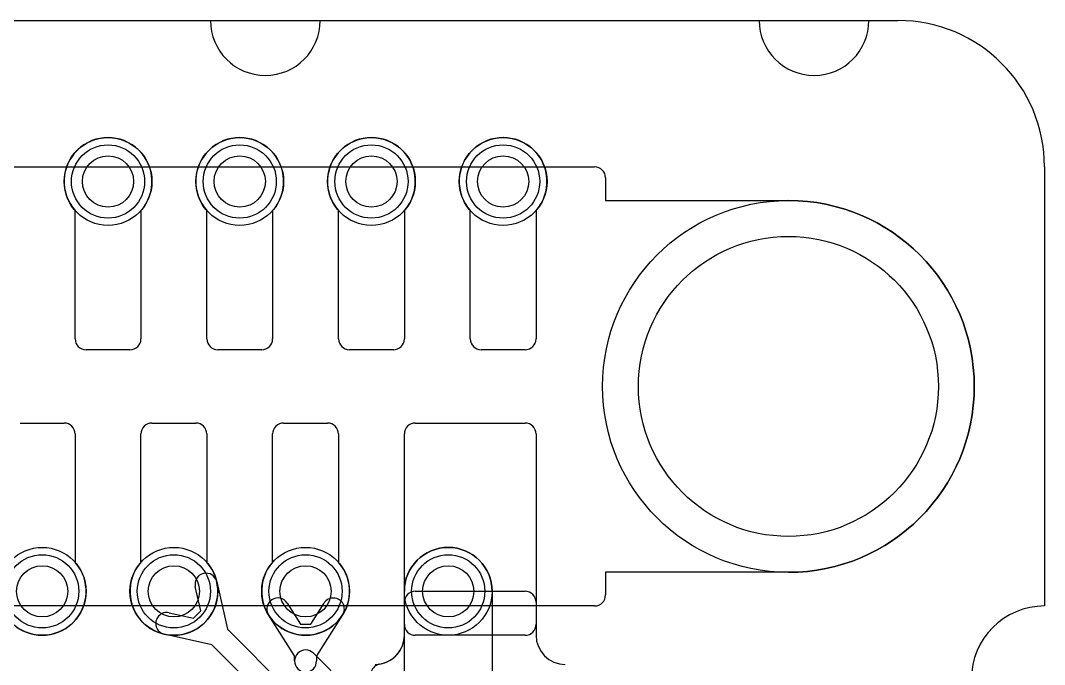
# Model space of a CAD drawing. Extents: x 0 to 23.1, y -0.5 to 20.
# Drawn here: x 14.3 to 21.3, y 15.6 to 20 of the extents above; entities that cross this region are included whole.
import ezdxf

# ---------------------------------------------------------------- set-up
doc = ezdxf.new("R2010")
doc.units = 0
for name, color, linetype in [('Hole', 1, 'CONTINUOUS'), ('L1', 3, 'CONTINUOUS'), ('L2', 3, 'CONTINUOUS'), ('L4', 3, 'CONTINUOUS'), ('Outline', 7, 'CONTINUOUS'), ('PartsArea-A', 111, 'CONTINUOUS'), ('PartsArea-B', 111, 'CONTINUOUS'), ('Resist-A', 2, 'CONTINUOUS'), ('Resist-B', 2, 'CONTINUOUS')]:
    doc.layers.add(name, color=color, linetype=linetype)

msp = doc.modelspace()

# ---------------------------------------------------------------- linework, layer by layer
at = {"layer": 'Hole'}
for centre, radius in [((14.9, 18.9), 0.175), ((15.8, 18.9), 0.175), ((16.7, 18.9), 0.175), ((17.6, 18.9), 0.175), ((19.55, 17.5), 1.025), ((14.45, 16.1), 0.175), ((15.35, 16.1), 0.175), ((16.25, 16.1), 0.175), ((17.225, 16.1), 0.175)]:
    msp.add_circle(centre, radius, dxfattribs=at)
at = {"layer": 'L1'}
for p, q in [((14.675, 17.825), (14.675, 18.70157)), ((15.125, 18.70157), (15.125, 17.825)), ((15.575, 17.825), (15.575, 18.70157)), ((16.025, 18.70157), (16.025, 17.825)), ((16.475, 17.825), (16.475, 18.70157)), ((16.925, 18.70157), (16.925, 17.825)), ((17.375, 17.825), (17.375, 18.70157)), ((17.825, 18.70157), (17.825, 17.825)), ((15.05, 17.75), (14.75, 17.75)), ((15.95, 17.75), (15.65, 17.75)), ((16.85, 17.75), (16.55, 17.75)), ((17.75, 17.75), (17.45, 17.75)), ((14.3, 17.25), (14.6, 17.25)), ((15.2, 17.25), (15.5, 17.25)), ((16.1, 17.25), (16.4, 17.25)), ((17, 17.25), (17.75, 17.25)), ((14.675, 17.175), (14.675, 16.29843)), ((15.125, 16.29843), (15.125, 17.175)), ((15.575, 17.175), (15.575, 16.29843)), ((16.025, 16.29843), (16.025, 17.175)), ((16.475, 17.175), (16.475, 16.29843)), ((16.925, 15.875), (16.925, 17.175)), ((17.825, 17.175), (17.825, 15.875)), ((15.53371, 15.96588), (15.49639, 16.13273)), ((15.64277, 16.16547), (15.71542, 15.84064)), ((16.99997, 16.1), (17.75003, 16.1)), ((15.48412, 15.91629), (15.53371, 15.96588)), ((16.12335, 16.01964), (16.21495, 15.87526)), ((16.28505, 15.87526), (16.37665, 16.01964)), ((16.925, 15.8), (16.925, 16.02503)), ((17.825, 16.02503), (17.825, 15.8)), ((15.31727, 15.95361), (15.48412, 15.91629)), ((16.175, 15.65822), (15.99669, 15.93928)), ((16.50331, 15.93928), (16.325, 15.65822)), ((15.71542, 15.84064), (16.92803, 14.62803)), ((16.21495, 15.87526), (16.28505, 15.87526)), ((15.60936, 15.73458), (15.28453, 15.80723)), ((17.75, 15.8), (17, 15.8)), ((16.82197, 14.52197), (15.60936, 15.73458)), ((16.30303, 15.67729), (17.57803, 14.40229)), ((16.175, 15.62426), (16.175, 15.65822)), ((16.325, 15.65822), (16.325, 15.62426))]:
    msp.add_line(p, q, dxfattribs=at)
for centre in [(14.9, 18.9), (15.8, 18.9), (16.7, 18.9), (17.6, 18.9), (14.45, 16.1), (15.35, 16.1), (16.25, 16.1), (17.225, 16.1)]:
    msp.add_circle(centre, 0.3, dxfattribs=at)
for centre, radius, start, end in [((14.9, 18.9), 0.3, -41.409429, -138.590571), ((15.8, 18.9), 0.3, -41.409429, -138.590571), ((16.7, 18.9), 0.3, -41.409429, -138.590571), ((17.6, 18.9), 0.3, -41.409429, -138.590571), ((14.75, 17.825), 0.075, 180, -90), ((15.05, 17.825), 0.075, -90, 0), ((15.65, 17.825), 0.075, 180, -90), ((15.95, 17.825), 0.075, -90, 0), ((16.55, 17.825), 0.075, 180, -90), ((16.85, 17.825), 0.075, -90, 0), ((17.45, 17.825), 0.075, 180, -90), ((17.75, 17.825), 0.075, -90, 0), ((14.6, 17.175), 0.075, 0, 90), ((15.2, 17.175), 0.075, 90, 180), ((15.5, 17.175), 0.075, 0, 90), ((16.1, 17.175), 0.075, 90, 180), ((16.4, 17.175), 0.075, 0, 90), ((17, 17.175), 0.075, 90, 180), ((17.75, 17.175), 0.075, 0, 90), ((14.45, 16.1), 0.3, 138.590571, 41.409429), ((15.35, 16.1), 0.3, 138.590571, 41.409429), ((16.25, 16.1), 0.3, 138.590571, 41.409429), ((15.56958, 16.1491), 0.075, 12.607528, -167.393385), ((16.99997, 16.02503), 0.07497, 90, 180), ((17.75003, 16.02503), 0.07497, 0, 90), ((16.06002, 15.97946), 0.075, 32.393266, -147.607741), ((16.43998, 15.97946), 0.075, -32.393266, 147.607741), ((15.3009, 15.88042), 0.075, 77.392472, -102.606615), ((17, 15.875), 0.075, 180, -90), ((17.75, 15.875), 0.075, -90, 0), ((16.725, 15.8), 0.2, -80.61586, 0), ((18.025, 15.8), 0.2, 180, -90), ((16.25, 15.62426), 0.075, 45, -135), ((16.25, 15.62426), 0.075, 180, 0), ((16.76983, 15.52871), 0.07497, 99.380658, -135)]:
    msp.add_arc(centre, radius, start, end, dxfattribs=at)
at = {"layer": 'L2'}
for p, q in [((16.925, 15.3), (16.925, 16.1)), ((17.525, 16.1), (17.525, 15.3))]:
    msp.add_line(p, q, dxfattribs=at)
msp.add_circle((17.225, 16.1), 0.3, dxfattribs=at)
msp.add_arc((17.225, 16.1), 0.3, 0, 180, dxfattribs=at)
at = {"layer": 'L4'}
for p, q in [((14.675, 17.825), (14.675, 18.70157)), ((15.125, 18.70157), (15.125, 17.825)), ((15.575, 17.825), (15.575, 18.70157)), ((16.025, 18.70157), (16.025, 17.825)), ((16.475, 17.825), (16.475, 18.70157)), ((16.925, 18.70157), (16.925, 17.825)), ((17.375, 17.825), (17.375, 18.70157)), ((17.825, 18.70157), (17.825, 17.825)), ((15.05, 17.75), (14.75, 17.75)), ((15.95, 17.75), (15.65, 17.75)), ((16.85, 17.75), (16.55, 17.75)), ((17.75, 17.75), (17.45, 17.75)), ((14.3, 17.25), (14.6, 17.25)), ((15.2, 17.25), (15.5, 17.25)), ((16.1, 17.25), (16.4, 17.25)), ((17, 17.25), (17.75, 17.25)), ((14.675, 17.175), (14.675, 16.29843)), ((15.125, 16.29843), (15.125, 17.175)), ((15.575, 17.175), (15.575, 16.29843)), ((16.025, 16.29843), (16.025, 17.175)), ((16.475, 17.175), (16.475, 16.29843)), ((16.925, 15.875), (16.925, 17.175)), ((17.825, 17.175), (17.825, 15.875)), ((16.99997, 16.1), (17.75003, 16.1)), ((16.925, 15.8), (16.925, 16.02503)), ((17.825, 16.02503), (17.825, 15.8)), ((17.75, 15.8), (17, 15.8))]:
    msp.add_line(p, q, dxfattribs=at)
for centre in [(14.9, 18.9), (15.8, 18.9), (16.7, 18.9), (17.6, 18.9), (14.45, 16.1), (15.35, 16.1), (16.25, 16.1), (17.225, 16.1)]:
    msp.add_circle(centre, 0.3, dxfattribs=at)
for centre, radius, start, end in [((14.9, 18.9), 0.3, -41.409429, -138.590571), ((15.8, 18.9), 0.3, -41.409429, -138.590571), ((16.7, 18.9), 0.3, -41.409429, -138.590571), ((17.6, 18.9), 0.3, -41.409429, -138.590571), ((14.75, 17.825), 0.075, 180, -90), ((15.05, 17.825), 0.075, -90, 0), ((15.65, 17.825), 0.075, 180, -90), ((15.95, 17.825), 0.075, -90, 0), ((16.55, 17.825), 0.075, 180, -90), ((16.85, 17.825), 0.075, -90, 0), ((17.45, 17.825), 0.075, 180, -90), ((17.75, 17.825), 0.075, -90, 0), ((14.6, 17.175), 0.075, 0, 90), ((15.2, 17.175), 0.075, 90, 180), ((15.5, 17.175), 0.075, 0, 90), ((16.1, 17.175), 0.075, 90, 180), ((16.4, 17.175), 0.075, 0, 90), ((17, 17.175), 0.075, 90, 180), ((17.75, 17.175), 0.075, 0, 90), ((14.45, 16.1), 0.3, 138.590571, 41.409429), ((15.35, 16.1), 0.3, 138.590571, 41.409429), ((16.25, 16.1), 0.3, 138.590571, 41.409429), ((16.99997, 16.02503), 0.07497, 90, 180), ((17.75003, 16.02503), 0.07497, 0, 90), ((17, 15.875), 0.075, 180, -90), ((17.75, 15.875), 0.075, -90, 0), ((16.725, 15.8), 0.2, -90, 0), ((18.025, 15.8), 0.2, 180, -90)]:
    msp.add_arc(centre, radius, start, end, dxfattribs=at)
at = {"layer": 'Outline'}
for p, q in [((7, 20), (15.6, 20)), ((16.35, 20), (19.35, 20)), ((20.1, 20), (20.3, 20)), ((21.3, 19), (21.3, 16))]:
    msp.add_line(p, q, dxfattribs=at)
for centre, radius, start, end in [((15.975, 20), 0.375, 180, 0), ((19.725, 20), 0.375, 180, 0), ((20.3, 19), 1, 0, 90), ((21.3, 15.5), 0.5, 90, -90)]:
    msp.add_arc(centre, radius, start, end, dxfattribs=at)
at = {"layer": 'PartsArea-A'}
for p, q in [((2.3, 20), (20.3, 20)), ((21.3, 19), (21.3, 16))]:
    msp.add_line(p, q, dxfattribs=at)
for centre, radius, start, end in [((20.3, 19), 1, 0, 90), ((21.3, 15.5), 0.5, 90, -90)]:
    msp.add_arc(centre, radius, start, end, dxfattribs=at)
at = {"layer": 'PartsArea-B'}
for p, q in [((2.3, 20), (20.3, 20)), ((21.3, 19), (21.3, 16))]:
    msp.add_line(p, q, dxfattribs=at)
for centre, radius, start, end in [((20.3, 19), 1, 0, 90), ((21.3, 15.5), 0.5, 90, -90)]:
    msp.add_arc(centre, radius, start, end, dxfattribs=at)
at = {"layer": 'Resist-A'}
for p, q in [((4.375, 19), (18.225, 19)), ((18.3, 18.925), (18.3, 18.77)), ((18.3, 18.77), (19.55, 18.77)), ((19.55, 16.23), (18.3, 16.23)), ((18.3, 16.23), (18.3, 16.075)), ((18.225, 16), (4.375, 16))]:
    msp.add_line(p, q, dxfattribs=at)
for centre, radius in [((14.9, 18.9), 0.25), ((15.8, 18.9), 0.25), ((16.7, 18.9), 0.25), ((17.6, 18.9), 0.25), ((19.55, 17.5), 1.27), ((14.45, 16.1), 0.25), ((15.35, 16.1), 0.25), ((16.25, 16.1), 0.25), ((17.225, 16.1), 0.25)]:
    msp.add_circle(centre, radius, dxfattribs=at)
for centre, radius, start, end in [((18.225, 18.925), 0.075, 0, 90), ((19.55, 17.5), 1.27, -90, 90), ((18.225, 16.075), 0.075, -90, 0)]:
    msp.add_arc(centre, radius, start, end, dxfattribs=at)
at = {"layer": 'Resist-B'}
for p, q in [((4.375, 19), (18.225, 19)), ((18.3, 18.925), (18.3, 18.77)), ((18.3, 18.77), (19.55, 18.77)), ((19.55, 16.23), (18.3, 16.23)), ((18.3, 16.23), (18.3, 16.075)), ((18.225, 16), (4.375, 16))]:
    msp.add_line(p, q, dxfattribs=at)
for centre, radius in [((14.9, 18.9), 0.25), ((15.8, 18.9), 0.25), ((16.7, 18.9), 0.25), ((17.6, 18.9), 0.25), ((19.55, 17.5), 1.27), ((14.45, 16.1), 0.25), ((15.35, 16.1), 0.25), ((16.25, 16.1), 0.25), ((17.225, 16.1), 0.25)]:
    msp.add_circle(centre, radius, dxfattribs=at)
for centre, radius, start, end in [((18.225, 18.925), 0.075, 0, 90), ((19.55, 17.5), 1.27, -90, 90), ((18.225, 16.075), 0.075, -90, 0)]:
    msp.add_arc(centre, radius, start, end, dxfattribs=at)

doc.saveas('drawing.dxf')
